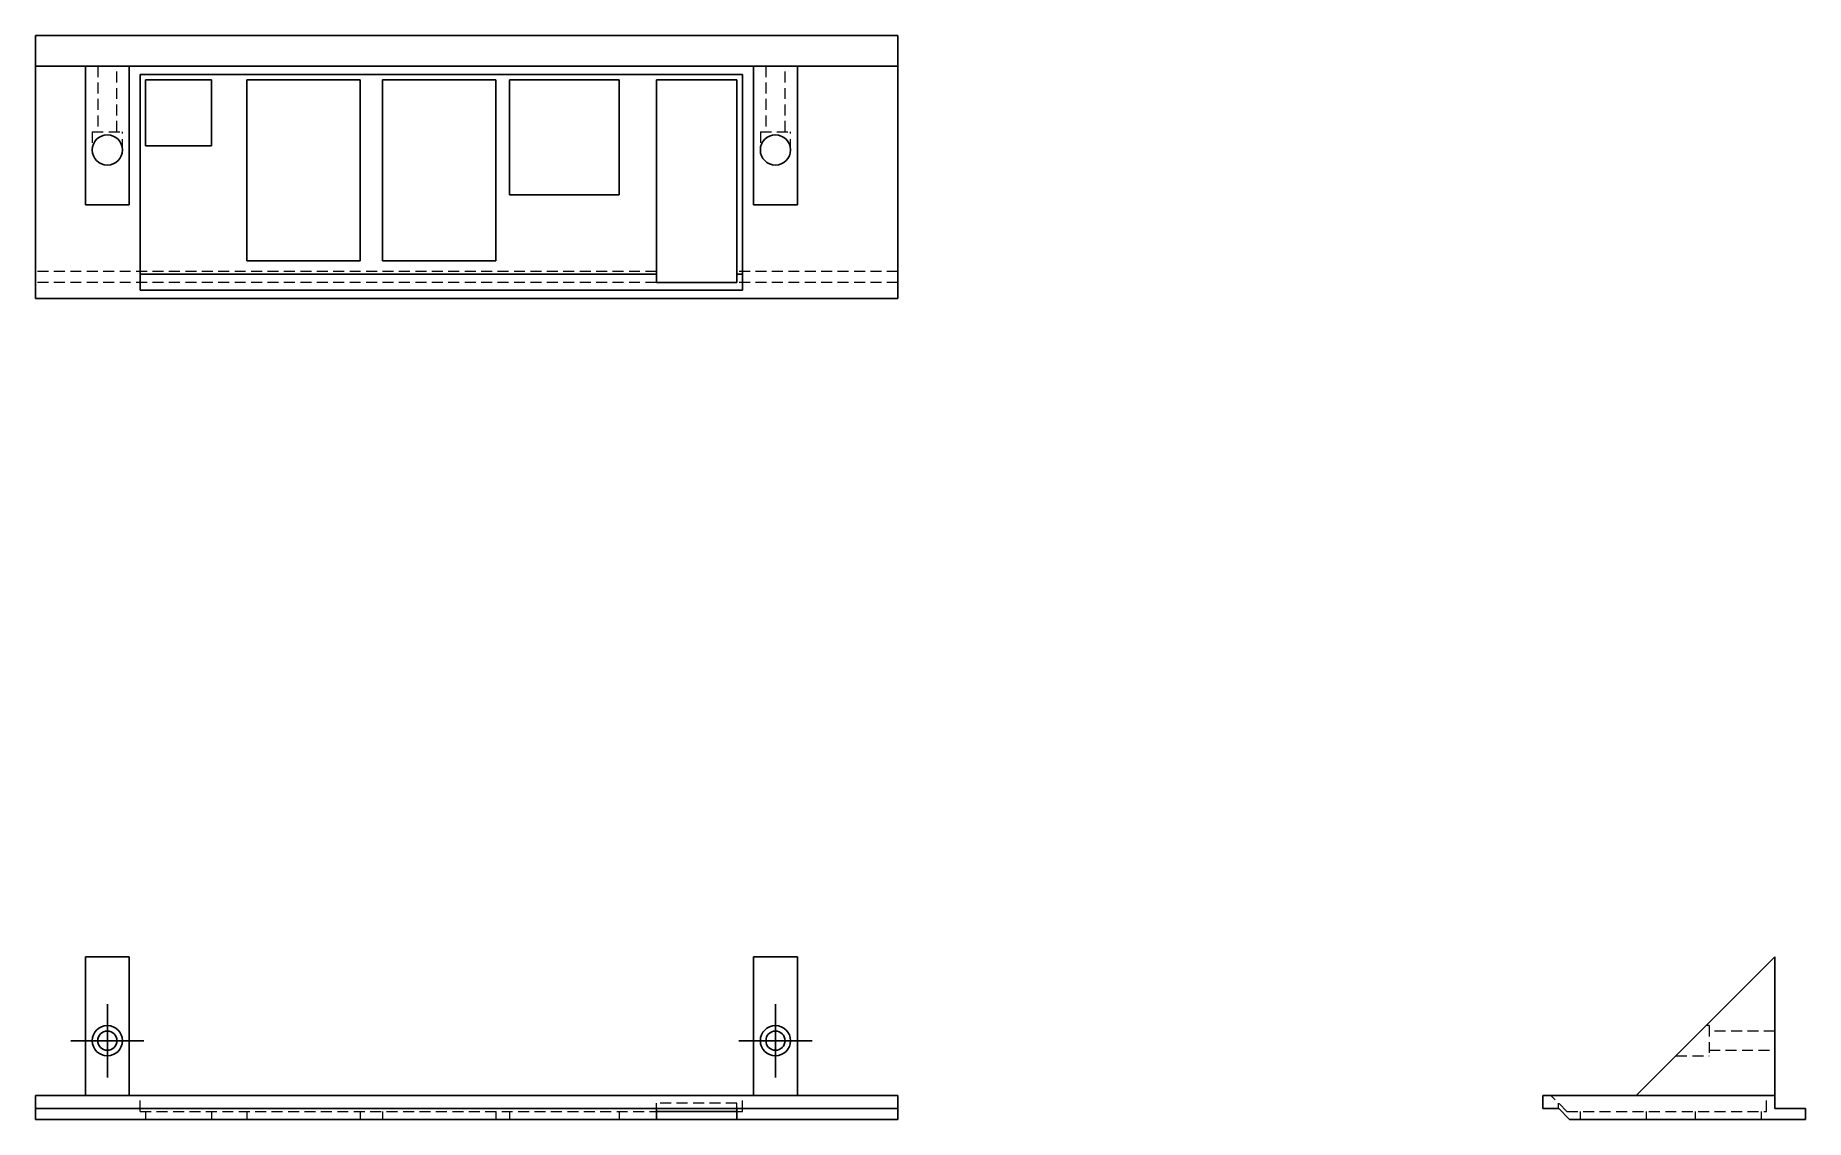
# Model space of a CAD drawing. Header units: millimetres. Extents: x 33 to 238, y 48 to 173.
import ezdxf

# ---------------------------------------------------------------- set-up
doc = ezdxf.new("R2010")
doc.units = ezdxf.units.MM
doc.linetypes.add('HIDDEN', pattern=[1.905, 1.27, -0.635])
doc.layers.add('10', color=7, linetype='Continuous')

# ---------------------------------------------------------------- blocks, each defined once
blk = doc.blocks.new('SW_CENTERMARKSYMBOL_0')
at = {"layer": '10', "color": 0}
for p, q in [((0, 2.5), (0, 4.25)), ((0, 0), (0, 2.5)), ((-2.5, 0), (-4.25, 0)), ((0, 0), (-2.5, 0)), ((0, 0), (0, -2.5)), ((0, 0), (2.5, 0)), ((2.5, 0), (4.25, 0)), ((0, -2.5), (0, -4.25))]:
    blk.add_line(p, q, dxfattribs=at)
blk = doc.blocks.new('SW_CENTERMARKSYMBOL_1')
at = {"layer": '10', "color": 0}
for p, q in [((0, 2.5), (0, 4.25)), ((0, 0), (0, 2.5)), ((-2.5, 0), (-4.25, 0)), ((0, 0), (-2.5, 0)), ((0, 0), (0, -2.5)), ((0, 0), (2.5, 0)), ((2.5, 0), (4.25, 0)), ((0, -2.5), (0, -4.25))]:
    blk.add_line(p, q, dxfattribs=at)

msp = doc.modelspace()

# ---------------------------------------------------------------- linework, layer by layer
at = {"color": 7, "linetype": 'Continuous', "lineweight": 25}
for p, q in [((133, 173.24), (33, 173.24)), ((33, 173.24), (33, 169.68)), ((133, 169.68), (133, 173.24)), ((33, 142.76), (33, 169.68)), ((33, 169.68), (38.8, 169.68)), ((38.8, 169.68), (38.8, 153.61)), ((38.8, 169.68), (43.88, 169.68)), ((43.88, 153.61), (43.88, 169.68)), ((43.88, 169.68), (116.26, 169.68)), ((45.15, 168.71), (114.99, 168.71)), ((45.15, 143.7), (45.15, 168.71)), ((114.99, 143.7), (114.99, 168.71)), ((116.26, 153.61), (116.26, 169.68)), ((121.34, 169.68), (116.26, 169.68)), ((121.34, 153.61), (121.34, 169.68)), ((121.34, 169.68), (133, 169.68)), ((133, 142.76), (133, 169.68)), ((45.78, 168.07), (45.78, 160.45)), ((53.4, 168.07), (45.78, 168.07)), ((53.4, 160.45), (53.4, 168.07)), ((70.67, 168.07), (57.53, 168.07)), ((57.53, 168.07), (57.53, 147.12)), ((70.67, 147.12), (70.67, 168.07)), ((86.4, 168.07), (73.25, 168.07)), ((73.25, 168.07), (73.25, 147.12)), ((86.4, 147.12), (86.4, 168.07)), ((100.68, 168.07), (87.98, 168.07)), ((87.98, 168.07), (87.98, 154.74)), ((100.68, 154.74), (100.68, 168.07)), ((114.33, 168.07), (105, 168.07)), ((105, 168.07), (105, 145.55)), ((114.33, 145.55), (114.33, 168.07)), ((45.78, 160.45), (53.4, 160.45)), ((87.98, 154.74), (100.68, 154.74)), ((43.88, 153.61), (38.8, 153.61)), ((121.34, 153.61), (116.26, 153.61)), ((57.53, 147.12), (70.67, 147.12)), ((73.25, 147.12), (86.4, 147.12)), ((45.15, 145.55), (105, 145.55)), ((45.15, 143.7), (114.99, 143.7)), ((105, 144.58), (105, 145.55)), ((114.33, 144.58), (105, 144.58)), ((114.33, 145.55), (114.99, 145.55)), ((114.33, 145.55), (114.33, 144.58)), ((133, 142.76), (33, 142.76)), ((38.8, 66.44), (43.88, 66.44)), ((38.8, 66.44), (38.8, 50.36)), ((43.88, 50.36), (43.88, 66.44)), ((116.26, 50.36), (116.26, 66.44)), ((121.34, 66.44), (116.26, 66.44)), ((121.34, 50.36), (121.34, 66.44)), ((218.61, 50.36), (234.68, 66.44)), ((234.68, 50.36), (234.68, 66.44)), ((33, 48.83), (33, 50.36)), ((133, 50.36), (33, 50.36)), ((133, 48.83), (133, 50.36)), ((207.76, 48.83), (207.76, 50.36)), ((207.76, 50.36), (234.68, 50.36)), ((234.68, 50.36), (234.68, 48.83)), ((33, 48.83), (133, 48.83)), ((33, 48.83), (33, 47.56)), ((105, 47.56), (33, 47.56)), ((105, 48.83), (105, 47.56)), ((114.33, 48.52), (105, 48.52)), ((105, 47.56), (114.33, 47.56)), ((114.33, 47.56), (114.33, 48.83)), ((133, 47.56), (114.33, 47.56)), ((133, 47.56), (133, 48.83)), ((207.76, 48.83), (209.61, 48.83)), ((210.88, 47.56), (209.61, 48.83)), ((210.88, 47.56), (238.24, 47.56)), ((234.68, 48.83), (238.24, 48.83)), ((238.24, 48.83), (238.24, 47.56))]:
    msp.add_line(p, q, dxfattribs=at)
at = {"color": 7, "linetype": 'HIDDEN', "lineweight": 18}
for p, q in [((40.23, 169.68), (40.23, 162.06)), ((42.45, 162.06), (42.45, 169.68)), ((117.69, 169.68), (117.69, 162.06)), ((119.91, 162.06), (119.91, 169.68)), ((39.6, 162.06), (43.09, 162.06)), ((39.6, 162.06), (39.6, 159.96)), ((43.09, 159.96), (43.09, 162.06)), ((117.06, 162.06), (120.55, 162.06)), ((117.06, 162.06), (117.06, 159.96)), ((120.55, 159.96), (120.55, 162.06)), ((105, 145.88), (33, 145.88)), ((133, 145.88), (114.33, 145.88)), ((105, 144.61), (33, 144.61)), ((133, 144.61), (114.33, 144.61)), ((227.06, 58.46), (226.71, 58.46)), ((227.06, 58.46), (227.06, 54.97)), ((234.68, 57.82), (227.06, 57.82)), ((227.06, 55.6), (234.68, 55.6)), ((223.21, 54.97), (227.06, 54.97)), ((45.15, 48.52), (45.15, 50.36)), ((105, 48.83), (105, 49.48)), ((114.33, 49.48), (105, 49.48)), ((114.33, 48.83), (114.33, 49.48)), ((114.99, 48.52), (114.99, 50.36)), ((210.55, 48.52), (208.7, 50.36)), ((209.58, 48.83), (209.58, 49.48)), ((233.71, 48.52), (233.71, 50.36)), ((45.15, 48.52), (105, 48.52)), ((45.78, 48.52), (45.78, 47.56)), ((53.4, 48.52), (53.4, 47.56)), ((57.53, 48.52), (57.53, 47.56)), ((70.67, 48.52), (70.67, 47.56)), ((73.25, 48.52), (73.25, 47.56)), ((86.4, 48.52), (86.4, 47.56)), ((87.98, 48.52), (87.98, 47.56)), ((100.68, 48.52), (100.68, 47.56)), ((114.33, 48.52), (114.99, 48.52)), ((210.55, 48.52), (233.71, 48.52)), ((212.12, 48.52), (212.12, 47.56)), ((219.74, 48.52), (219.74, 47.56)), ((225.45, 48.52), (225.45, 47.56)), ((233.07, 48.52), (233.07, 47.56))]:
    msp.add_line(p, q, dxfattribs=at)
at = {"color": 7, "linetype": 'Continuous', "lineweight": 25}
for centre, radius in [((41.34, 159.96), 1.75), ((118.8, 159.96), 1.75), ((41.34, 56.71), 1.75), ((41.34, 56.71), 1.11), ((118.8, 56.71), 1.75), ((118.8, 56.71), 1.11)]:
    msp.add_circle(centre, radius, dxfattribs=at)

# ---------------------------------------------------------------- block references
at = {"layer": '10'}
for name, p in [('SW_CENTERMARKSYMBOL_0', (41.34, 56.71)), ('SW_CENTERMARKSYMBOL_1', (118.8, 56.71))]:
    msp.add_blockref(name, p, dxfattribs=at)

doc.saveas('drawing.dxf')
